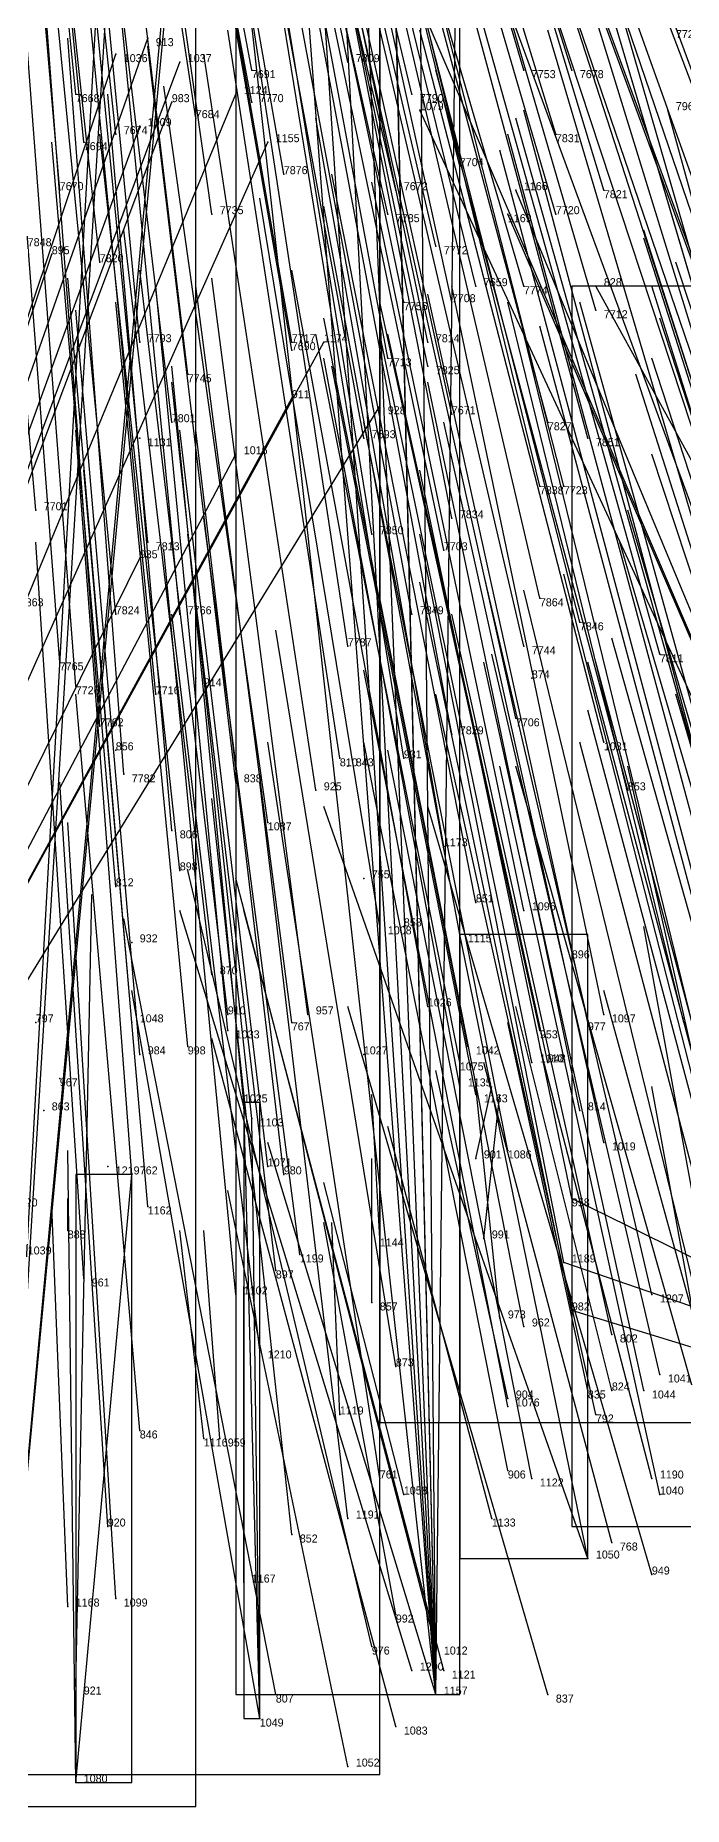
# Model space of a CAD drawing. Extents: x -0.5 to 0.59, y -0.5 to 0.59.
# Drawn here: x 0.021 to 0.102, y -0.5 to -0.2787 of the extents above; entities that cross this region are included whole.
import ezdxf

# ---------------------------------------------------------------- set-up
doc = ezdxf.new("R2010")
doc.units = 0
for name, color, linetype in [('Clients', 3, 'CONTINUOUS'), ('Facilities', 3, 'CONTINUOUS'), ('Facilities_lines', 3, 'CONTINUOUS'), ('Min_max_boxes', 1, 'CONTINUOUS'), ('Normals', 1, 'CONTINUOUS'), ('Source_points', 5, 'CONTINUOUS'), ('Text', 3, 'CONTINUOUS')]:
    doc.layers.add(name, color=color, linetype=linetype)

msp = doc.modelspace()

# ---------------------------------------------------------------- linework, layer by layer
at = {"layer": 'Clients', "color": 5}
for p in [(0.031, -0.281, -1.25), (0.035, -0.279, -1.25), (0.039, -0.282, -1.25), (0.038, -0.287, -1.25), (0.046, -0.286, -1.25), (0.069, -0.288, -1.25), (0.1, -0.288, -1.25), (0.034, -0.29, -1.25), (0.05, -0.292, -1.25), (0.081, -0.298, -1.25), (0.08, -0.301, -1.25), (0.023, -0.306, -1.25), (0.091, -0.31, -1.25), (0.057, -0.317, -1.25), (0.053, -0.324, -1.25), (0.064, -0.325, -1.25), (0.046, -0.331, -1.25), (0.034, -0.344, -1.25), (0.074, -0.391, -0.995), (0.047, -0.412, -1.036), (0.048, -0.414, -1.043), (0.033, -0.421, -1.055), (0.088, -0.424, -1.083), (0.087, -0.432, -1.101), (0.088, -0.438, -1.116)]:
    msp.add_point(p, dxfattribs=at)
at = {"layer": 'Facilities', "color": 3}
for p in [(0.048, -0.283, -0.718), (0.06, -0.282, -0.72), (0.082, -0.283, -0.738), (0.088, -0.283, -0.742), (0.026, -0.286, -0.718), (0.048, -0.287, -0.727), (0.068, -0.286, -0.736), (0.041, -0.289, -0.729), (0.027, -0.292, -0.734), (0.031, -0.291, -0.731), (0.086, -0.291, -0.759), (0.052, -0.296, -0.75), (0.074, -0.295, -0.759), (0.024, -0.298, -0.747), (0.066, -0.298, -0.763), (0.092, -0.298, -0.78), (0.043, -0.301, -0.759), (0.065, -0.301, -0.771), (0.086, -0.301, -0.782), (0.071, -0.305, -0.784), (0.029, -0.307, -0.77), (0.067, -0.312, -0.799), (0.073, -0.312, -0.8), (0.076, -0.31, -0.797), (0.082, -0.31, -0.802), (0.091, -0.313, -0.815), (0.034, -0.317, -0.796), (0.053, -0.317, -0.803), (0.053, -0.318, -0.805), (0.07, -0.317, -0.811), (0.065, -0.319, -0.815), (0.07, -0.32, -0.82), (0.04, -0.321, -0.81), (0.038, -0.327, -0.823), (0.073, -0.326, -0.834), (0.085, -0.327, -0.845), (0.034, -0.329, -1.25), (0.062, -0.329, -0.836), (0.09, -0.329, -0.854), (0.084, -0.335, -0.864), (0.087, -0.335, -0.865), (0.021, -0.338, -0.846), (0.073, -0.339, -0.866), (0.035, -0.342, -0.86), (0.063, -0.341, -0.866), (0.072, -0.343, -0.875), (0.084, -0.349, -0.898), (0.031, -0.351, -0.88), (0.039, -0.351, -0.883), (0.068, -0.351, -0.894), (0.089, -0.352, -0.908), (0.06, -0.355, -0.9), (0.082, -0.355, -0.912), (0.099, -0.356, -0.925), (0.024, -0.357, -0.895), (0.026, -0.36, -0.903), (0.041, -0.359, -1.25), (0.083, -0.359, -1.25), (0.036, -0.361, -0.906), (0.029, -0.365, -0.915), (0.081, -0.364, -0.932), (0.073, -0.366, -0.932), (0.092, -0.367, -0.947), (0.101, -0.366, -1.25), (0.031, -0.368, -1.25), (0.059, -0.369, -0.935), (0.067, -0.369, -0.937), (0.032, -0.371, -0.932), (0.06, -0.37, -1.25), (0.046, -0.372, -0.937), (0.056, -0.373, -0.943), (0.095, -0.373, -0.962), (0.038, -0.378, -0.95), (0.05, -0.377, -0.951), (0.072, -0.38, -0.966), (0.031, -0.385, -0.965), (0.039, -0.383, -0.962), (0.062, -0.384, -1.25), (0.076, -0.387, -0.985), (0.082, -0.388, -0.991), (0.064, -0.39, -0.989), (0.067, -0.39, -1.25), (0.033, -0.392, -1.25), (0.088, -0.393, -1.25), (0.043, -0.396, -0.995), (0.07, -0.4, -1.014), (0.021, -0.402, -1.25), (0.033, -0.402, -1.008), (0.045, -0.401, -1.008), (0.053, -0.402, -1.014), (0.055, -0.401, -1.011), (0.09, -0.402, -1.03), (0.092, -0.401, -1.029), (0.04, -0.405, -1.018), (0.045, -0.403, -1.014), (0.075, -0.405, -1.03), (0.084, -0.403, -1.029), (0.034, -0.406, -1.018), (0.062, -0.406, -1.25), (0.074, -0.407, -1.035), (0.083, -0.407, -1.038), (0.085, -0.407, -1.039), (0.024, -0.409, -1.25), (0.074, -0.41, -1.041), (0.076, -0.411, -1.046), (0.022, -0.413, -1.25), (0.089, -0.413, -1.056), (0.08, -0.418, -1.065), (0.092, -0.417, -1.069), (0.03, -0.42, -1.25), (0.05, -0.42, -1.057), (0.076, -0.419, -1.25), (0.052, -0.421, -1.06), (0.035, -0.425, -1.067), (0.025, -0.428, -1.25), (0.064, -0.429, -1.25), (0.077, -0.429, -1.25), (0.054, -0.431, -1.086), (0.051, -0.433, -1.091), (0.027, -0.434, -1.088), (0.046, -0.436, -1.096), (0.098, -0.436, -1.118), (0.063, -0.437, -1.25), (0.079, -0.439, -1.25), (0.082, -0.44, -1.119), (0.093, -0.441, -1.128), (0.049, -0.443, -1.115), (0.066, -0.445, -1.124), (0.099, -0.446, -1.142), (0.08, -0.449, -1.25), (0.09, -0.448, -1.25), (0.093, -0.448, -1.25), (0.097, -0.448, -1.146), (0.059, -0.451, -1.25), (0.08, -0.45, -1.141), (0.091, -0.451, -1.151), (0.034, -0.453, -1.136), (0.042, -0.454, -1.25), (0.044, -0.454, -1.25), (0.08, -0.458, -1.163), (0.064, -0.459, -1.158), (0.083, -0.459, -1.167), (0.098, -0.459, -1.25), (0.067, -0.461, -1.25), (0.099, -0.461, -1.177), (0.06, -0.464, -1.169), (0.078, -0.464, -1.25), (0.03, -0.465, -1.164), (0.053, -0.466, -1.173), (0.093, -0.467, -1.25), (0.09, -0.469, -1.194), (0.098, -0.471, -1.202), (0.047, -0.472, -1.25), (0.025, -0.475, -1.25), (0.031, -0.474, -1.188), (0.066, -0.476, -1.25), (0.063, -0.48, -1.211), (0.071, -0.48, -1.214), (0.068, -0.483, -1.219), (0.072, -0.483, -1.222), (0.026, -0.485, -1.215), (0.051, -0.486, -1.222), (0.071, -0.486, -1.25), (0.085, -0.486, -1.234), (0.049, -0.489, -1.229), (0.066, -0.49, -1.237), (0.06, -0.495, -1.246), (0.026, -0.497, -1.243)]:
    msp.add_point(p, dxfattribs=at)
at = {"layer": 'Facilities_lines', "color": 3}
for p, q in [((0.071, -0.486, -1.25), (0.068, -0.153, -1.25)), ((0.071, -0.486, -1.25), (0.058, -0.163, -1.25)), ((0.071, -0.486, -1.25), (0.064, -0.189, -1.25)), ((0.071, -0.486, -1.25), (0.05, -0.209, -1.25)), ((0.071, -0.486, -1.25), (0.053, -0.214, -1.25)), ((0.016, -0.5, -1.25), (0.032, -0.215, -1.25)), ((0.016, -0.5, -1.25), (0.033, -0.223, -1.25)), ((0.071, -0.486, -1.25), (0.074, -0.228, -1.25)), ((0.145, -0.452, -1.25), (0.081, -0.23, -1.25)), ((0.016, -0.5, -1.25), (0.041, -0.231, -1.25)), ((0.071, -0.486, -1.25), (0.065, -0.234, -1.25)), ((0.016, -0.5, -1.25), (0.04, -0.246, -1.25)), ((0.145, -0.452, -1.25), (0.086, -0.252, -1.25)), ((0.145, -0.452, -1.25), (0.085, -0.257, -1.25)), ((0.071, -0.486, -1.25), (0.046, -0.259, -1.25)), ((0.071, -0.486, -1.25), (0.059, -0.261, -1.25)), ((0.145, -0.452, -1.25), (0.083, -0.26, -1.25)), ((0.145, -0.452, -1.25), (0.064, -0.263, -1.25)), ((0.145, -0.452, -1.25), (0.091, -0.269, -1.25)), ((0.145, -0.452, -1.25), (0.08, -0.275, -1.25)), ((-0.041, -0.496, -1.25), (0.035, -0.279, -1.25)), ((-0.041, -0.496, -1.25), (0.031, -0.281, -1.25)), ((-0.041, -0.496, -1.25), (0.039, -0.282, -1.25)), ((-0.041, -0.496, -1.25), (0.046, -0.286, -1.25)), ((-0.041, -0.496, -1.25), (0.038, -0.287, -1.25)), ((0.145, -0.452, -1.25), (0.069, -0.288, -1.25)), ((0.145, -0.452, -1.25), (0.1, -0.288, -1.25)), ((-0.041, -0.496, -1.25), (0.034, -0.29, -1.25)), ((-0.041, -0.496, -1.25), (0.05, -0.292, -1.25)), ((0.145, -0.452, -1.25), (0.081, -0.298, -1.25)), ((0.145, -0.452, -1.25), (0.08, -0.301, -1.25)), ((-0.041, -0.496, -1.25), (0.023, -0.306, -1.25)), ((0.176, -0.465, -1.242), (0.091, -0.31, -1.25)), ((-0.041, -0.496, -1.25), (0.057, -0.317, -1.25)), ((-0.041, -0.496, -1.25), (0.053, -0.324, -1.25)), ((-0.041, -0.496, -1.25), (0.064, -0.325, -1.25)), ((-0.041, -0.496, -1.25), (0.046, -0.331, -1.25)), ((-0.041, -0.496, -1.25), (0.034, -0.344, -1.25)), ((0.09, -0.469, -1.194), (0.074, -0.391, -0.995)), ((0.049, -0.489, -1.229), (0.047, -0.412, -1.036)), ((0.049, -0.489, -1.229), (0.048, -0.414, -1.043)), ((0.026, -0.497, -1.243), (0.033, -0.421, -1.055)), ((0.145, -0.452, -1.25), (0.088, -0.424, -1.083)), ((0.145, -0.452, -1.25), (0.087, -0.432, -1.101)), ((0.176, -0.465, -1.242), (0.088, -0.438, -1.116))]:
    msp.add_line(p, q, dxfattribs=at)
at = {"layer": 'Min_max_boxes', "color": 1}
for p, q in [((0.064, -0.496, -1.25), (0.064, -0.124, -1.25)), ((0.064, -0.496, -1.073), (0.064, -0.124, -1.073)), ((0.064, -0.129, -1.25), (0.064, -0.452, -1.25)), ((0.064, -0.129, -1.083), (0.064, -0.452, -1.083)), ((0.046, -0.153, -1.25), (0.046, -0.486, -1.25)), ((0.046, -0.153, -1.25), (0.046, -0.486, -1.25)), ((0.074, -0.486, -1.25), (0.074, -0.153, -1.25)), ((0.074, -0.486, -1.25), (0.074, -0.153, -1.25)), ((0.041, -0.5, -1.25), (0.041, -0.215, -1.25)), ((0.041, -0.5, -1.25), (0.041, -0.215, -1.25)), ((0.176, -0.31, -1.25), (0.088, -0.31, -1.25)), ((0.088, -0.31, -1.25), (0.088, -0.465, -1.25)), ((0.176, -0.31, -1.095), (0.088, -0.31, -1.095)), ((0.088, -0.31, -1.095), (0.088, -0.465, -1.095)), ((0.088, -0.31, -1.25), (0.088, -0.31, -1.095)), ((0.09, -0.391, -1.194), (0.074, -0.391, -1.194)), ((0.074, -0.391, -1.194), (0.074, -0.469, -1.194)), ((0.09, -0.391, -0.995), (0.074, -0.391, -0.995)), ((0.074, -0.391, -0.995), (0.074, -0.469, -0.995)), ((0.074, -0.391, -1.194), (0.074, -0.391, -0.995)), ((0.09, -0.469, -1.194), (0.09, -0.391, -1.194)), ((0.09, -0.469, -0.995), (0.09, -0.391, -0.995)), ((0.09, -0.391, -1.194), (0.09, -0.391, -0.995)), ((0.049, -0.412, -1.229), (0.047, -0.412, -1.229)), ((0.047, -0.412, -1.229), (0.047, -0.489, -1.229)), ((0.049, -0.412, -1.036), (0.047, -0.412, -1.036)), ((0.047, -0.412, -1.036), (0.047, -0.489, -1.036)), ((0.047, -0.412, -1.229), (0.047, -0.412, -1.036)), ((0.049, -0.489, -1.229), (0.049, -0.412, -1.229)), ((0.049, -0.489, -1.036), (0.049, -0.412, -1.036)), ((0.049, -0.412, -1.229), (0.049, -0.412, -1.036)), ((0.033, -0.421, -1.243), (0.026, -0.421, -1.243)), ((0.026, -0.421, -1.243), (0.026, -0.497, -1.243)), ((0.033, -0.421, -1.055), (0.026, -0.421, -1.055)), ((0.026, -0.421, -1.055), (0.026, -0.497, -1.055)), ((0.026, -0.421, -1.243), (0.026, -0.421, -1.055)), ((0.033, -0.497, -1.243), (0.033, -0.421, -1.243)), ((0.033, -0.497, -1.055), (0.033, -0.421, -1.055)), ((0.033, -0.421, -1.243), (0.033, -0.421, -1.055)), ((0.064, -0.452, -1.25), (0.145, -0.452, -1.25)), ((0.064, -0.452, -1.083), (0.145, -0.452, -1.083)), ((0.064, -0.452, -1.25), (0.064, -0.452, -1.083)), ((0.088, -0.465, -1.25), (0.176, -0.465, -1.25)), ((0.088, -0.465, -1.095), (0.176, -0.465, -1.095)), ((0.088, -0.465, -1.25), (0.088, -0.465, -1.095)), ((0.074, -0.469, -1.194), (0.09, -0.469, -1.194)), ((0.074, -0.469, -0.995), (0.09, -0.469, -0.995)), ((0.074, -0.469, -1.194), (0.074, -0.469, -0.995)), ((0.09, -0.469, -1.194), (0.09, -0.469, -0.995)), ((0.046, -0.486, -1.25), (0.074, -0.486, -1.25)), ((0.046, -0.486, -1.25), (0.074, -0.486, -1.25)), ((0.046, -0.486, -1.25), (0.046, -0.486, -1.25)), ((0.074, -0.486, -1.25), (0.074, -0.486, -1.25)), ((0.047, -0.489, -1.229), (0.049, -0.489, -1.229)), ((0.047, -0.489, -1.036), (0.049, -0.489, -1.036)), ((0.047, -0.489, -1.229), (0.047, -0.489, -1.036)), ((0.049, -0.489, -1.229), (0.049, -0.489, -1.036)), ((-0.145, -0.496, -1.25), (0.064, -0.496, -1.25)), ((-0.145, -0.496, -1.073), (0.064, -0.496, -1.073)), ((0.026, -0.497, -1.243), (0.033, -0.497, -1.243)), ((0.026, -0.497, -1.055), (0.033, -0.497, -1.055)), ((0.026, -0.497, -1.243), (0.026, -0.497, -1.055)), ((0.033, -0.497, -1.243), (0.033, -0.497, -1.055)), ((0.064, -0.496, -1.25), (0.064, -0.496, -1.073)), ((0.016, -0.5, -1.25), (0.041, -0.5, -1.25)), ((0.016, -0.5, -1.25), (0.041, -0.5, -1.25)), ((0.041, -0.5, -1.25), (0.041, -0.5, -1.25))]:
    msp.add_line(p, q, dxfattribs=at)
at = {"layer": 'Normals', "color": 1}
for p, q in [((0.048, -0.283, -0.718), (0.031, -0.192, -0.755)), ((0.06, -0.282, -0.72), (0.041, -0.191, -0.757)), ((0.026, -0.286, -0.718), (0.017, -0.194, -0.755)), ((0.048, -0.287, -0.727), (0.031, -0.196, -0.765)), ((0.082, -0.283, -0.738), (0.056, -0.195, -0.776)), ((0.088, -0.283, -0.742), (0.06, -0.195, -0.78)), ((0.031, -0.291, -0.731), (0.021, -0.198, -0.768)), ((0.041, -0.289, -0.729), (0.027, -0.197, -0.766)), ((0.068, -0.286, -0.736), (0.047, -0.197, -0.774)), ((0.027, -0.292, -0.734), (0.018, -0.2, -0.771)), ((0.086, -0.291, -0.759), (0.059, -0.203, -0.797)), ((0.024, -0.298, -0.747), (0.016, -0.205, -0.784)), ((0.052, -0.296, -0.75), (0.036, -0.205, -0.788)), ((0.074, -0.295, -0.759), (0.052, -0.205, -0.798)), ((0.066, -0.298, -0.763), (0.045, -0.208, -0.801)), ((0.043, -0.301, -0.759), (0.03, -0.209, -0.797)), ((0.092, -0.298, -0.78), (0.065, -0.209, -0.817)), ((0.065, -0.301, -0.771), (0.045, -0.211, -0.809)), ((0.086, -0.301, -0.782), (0.06, -0.212, -0.819)), ((0.029, -0.307, -0.77), (0.019, -0.214, -0.807)), ((0.103, -0.301, -0.796), (0.073, -0.213, -0.832)), ((0.071, -0.305, -0.784), (0.05, -0.215, -0.822)), ((0.073, -0.312, -0.8), (0.053, -0.221, -0.838)), ((0.076, -0.31, -0.797), (0.054, -0.22, -0.835)), ((0.082, -0.31, -0.802), (0.056, -0.221, -0.839)), ((0.067, -0.312, -0.799), (0.048, -0.222, -0.836)), ((0.034, -0.317, -0.796), (0.025, -0.224, -0.834)), ((0.053, -0.317, -0.803), (0.037, -0.225, -0.84)), ((0.091, -0.313, -0.815), (0.065, -0.224, -0.853)), ((0.053, -0.318, -0.805), (0.037, -0.226, -0.842)), ((0.07, -0.317, -0.811), (0.051, -0.226, -0.848)), ((0.114, -0.313, -0.833), (0.082, -0.226, -0.871)), ((0.04, -0.321, -0.81), (0.029, -0.229, -0.847)), ((0.065, -0.319, -0.815), (0.048, -0.228, -0.852)), ((0.07, -0.32, -0.82), (0.051, -0.229, -0.856)), ((0.11, -0.316, -0.837), (0.079, -0.229, -0.874)), ((0.038, -0.327, -0.823), (0.027, -0.235, -0.86)), ((0.073, -0.326, -0.834), (0.053, -0.235, -0.871)), ((0.062, -0.329, -0.836), (0.045, -0.237, -0.873)), ((0.085, -0.327, -0.845), (0.061, -0.237, -0.881)), ((0.09, -0.329, -0.854), (0.066, -0.24, -0.891)), ((0.119, -0.327, -0.87), (0.086, -0.24, -0.907)), ((0.021, -0.338, -0.846), (0.013, -0.245, -0.883)), ((0.084, -0.335, -0.864), (0.062, -0.245, -0.9)), ((0.087, -0.335, -0.865), (0.064, -0.245, -0.902)), ((0.073, -0.339, -0.866), (0.055, -0.247, -0.903)), ((0.113, -0.334, -0.881), (0.081, -0.247, -0.918)), ((0.035, -0.342, -0.86), (0.026, -0.25, -0.896)), ((0.063, -0.341, -0.866), (0.048, -0.249, -0.903)), ((0.114, -0.336, -0.886), (0.082, -0.249, -0.924)), ((0.072, -0.343, -0.875), (0.053, -0.252, -0.913)), ((0.031, -0.351, -0.88), (0.022, -0.259, -0.918)), ((0.039, -0.351, -0.883), (0.03, -0.259, -0.921)), ((0.068, -0.351, -0.894), (0.051, -0.26, -0.931)), ((0.084, -0.349, -0.898), (0.063, -0.259, -0.935)), ((0.06, -0.355, -0.9), (0.046, -0.263, -0.938)), ((0.089, -0.352, -0.908), (0.066, -0.262, -0.945)), ((0.114, -0.351, -0.922), (0.084, -0.263, -0.958)), ((0.024, -0.357, -0.895), (0.017, -0.265, -0.932)), ((0.082, -0.355, -0.912), (0.061, -0.265, -0.949)), ((0.099, -0.356, -0.925), (0.074, -0.267, -0.962)), ((0.112, -0.355, -0.931), (0.083, -0.267, -0.968)), ((0.026, -0.36, -0.903), (0.019, -0.268, -0.941)), ((0.036, -0.361, -0.906), (0.027, -0.268, -0.944)), ((0.029, -0.365, -0.915), (0.022, -0.272, -0.952)), ((0.081, -0.364, -0.932), (0.061, -0.274, -0.97)), ((0.073, -0.366, -0.932), (0.056, -0.275, -0.97)), ((0.059, -0.369, -0.935), (0.045, -0.278, -0.972)), ((0.067, -0.369, -0.937), (0.052, -0.277, -0.974)), ((0.092, -0.367, -0.947), (0.069, -0.278, -0.984)), ((0.111, -0.366, -0.958), (0.085, -0.278, -0.995)), ((0.032, -0.371, -0.932), (0.025, -0.279, -0.969)), ((0.031, -0.281, -1.25), (0.031, -0.281, -1.15)), ((0.035, -0.279, -1.25), (0.035, -0.279, -1.15)), ((0.046, -0.372, -0.937), (0.035, -0.28, -0.975)), ((0.056, -0.373, -0.943), (0.042, -0.281, -0.981)), ((0.039, -0.282, -1.25), (0.039, -0.282, -1.15)), ((0.095, -0.373, -0.962), (0.071, -0.283, -0.999)), ((0.05, -0.377, -0.951), (0.037, -0.285, -0.989)), ((0.038, -0.378, -0.95), (0.03, -0.286, -0.987)), ((0.038, -0.287, -1.25), (0.038, -0.287, -1.15)), ((0.046, -0.286, -1.25), (0.046, -0.286, -1.15)), ((0.072, -0.38, -0.966), (0.056, -0.289, -1.004)), ((0.069, -0.288, -1.25), (0.069, -0.288, -1.15)), ((0.106, -0.378, -0.981), (0.081, -0.289, -1.019)), ((0.106, -0.378, -0.981), (0.082, -0.288, -1.018)), ((0.1, -0.288, -1.25), (0.1, -0.288, -1.15)), ((0.031, -0.385, -0.965), (0.023, -0.292, -1.003)), ((0.039, -0.383, -0.962), (0.029, -0.291, -1)), ((0.034, -0.29, -1.25), (0.034, -0.29, -1.15)), ((0.05, -0.292, -1.25), (0.05, -0.292, -1.15)), ((0.104, -0.38, -0.986), (0.08, -0.291, -1.023)), ((0.103, -0.383, -0.991), (0.079, -0.293, -1.028)), ((0.076, -0.387, -0.985), (0.058, -0.296, -1.022)), ((0.082, -0.388, -0.991), (0.063, -0.297, -1.029)), ((0.081, -0.298, -1.25), (0.081, -0.298, -1.15)), ((0.064, -0.39, -0.989), (0.049, -0.299, -1.026)), ((0.074, -0.391, -0.995), (0.057, -0.3, -1.033)), ((0.08, -0.301, -1.25), (0.08, -0.301, -1.15)), ((0.043, -0.396, -0.995), (0.032, -0.303, -1.032)), ((0.125, -0.391, -1.027), (0.097, -0.303, -1.065)), ((0.125, -0.392, -1.028), (0.097, -0.304, -1.066)), ((0.023, -0.306, -1.25), (0.023, -0.306, -1.15)), ((0.13, -0.395, -1.04), (0.101, -0.307, -1.077)), ((0.033, -0.402, -1.008), (0.025, -0.309, -1.045)), ((0.045, -0.401, -1.008), (0.034, -0.308, -1.045)), ((0.055, -0.401, -1.011), (0.043, -0.309, -1.048)), ((0.07, -0.4, -1.014), (0.053, -0.308, -1.051)), ((0.04, -0.405, -1.018), (0.031, -0.312, -1.054)), ((0.045, -0.403, -1.014), (0.036, -0.31, -1.051)), ((0.053, -0.402, -1.014), (0.041, -0.31, -1.052)), ((0.084, -0.403, -1.029), (0.064, -0.312, -1.066)), ((0.09, -0.402, -1.03), (0.07, -0.311, -1.067)), ((0.092, -0.401, -1.029), (0.073, -0.31, -1.066)), ((0.102, -0.402, -1.037), (0.08, -0.312, -1.075)), ((0.114, -0.402, -1.044), (0.089, -0.312, -1.081)), ((0.091, -0.31, -1.25), (0.091, -0.31, -1.15)), ((0.126, -0.399, -1.046), (0.098, -0.31, -1.083)), ((0.034, -0.406, -1.018), (0.026, -0.313, -1.054)), ((0.075, -0.405, -1.03), (0.057, -0.314, -1.067)), ((0.128, -0.403, -1.056), (0.099, -0.314, -1.094)), ((0.074, -0.407, -1.035), (0.056, -0.316, -1.072)), ((0.083, -0.407, -1.038), (0.064, -0.316, -1.074)), ((0.085, -0.407, -1.039), (0.065, -0.316, -1.076)), ((0.104, -0.406, -1.048), (0.082, -0.316, -1.085)), ((0.108, -0.405, -1.047), (0.084, -0.315, -1.085)), ((0.057, -0.317, -1.25), (0.057, -0.317, -1.15)), ((0.047, -0.412, -1.036), (0.038, -0.32, -1.074)), ((0.074, -0.41, -1.041), (0.057, -0.319, -1.078)), ((0.076, -0.411, -1.046), (0.058, -0.32, -1.082)), ((0.127, -0.408, -1.067), (0.098, -0.319, -1.105)), ((0.048, -0.414, -1.043), (0.038, -0.322, -1.08)), ((0.089, -0.413, -1.056), (0.07, -0.322, -1.094)), ((0.124, -0.409, -1.068), (0.096, -0.321, -1.106)), ((0.053, -0.324, -1.25), (0.053, -0.324, -1.15)), ((0.064, -0.325, -1.25), (0.064, -0.325, -1.15)), ((0.08, -0.418, -1.065), (0.062, -0.327, -1.102)), ((0.092, -0.417, -1.069), (0.072, -0.327, -1.106)), ((0.033, -0.421, -1.055), (0.026, -0.328, -1.092)), ((0.034, -0.329, -1.25), (0.034, -0.329, -1.15)), ((0.05, -0.42, -1.057), (0.039, -0.328, -1.094)), ((0.052, -0.421, -1.06), (0.041, -0.328, -1.097)), ((0.046, -0.331, -1.25), (0.046, -0.331, -1.15)), ((0.127, -0.419, -1.095), (0.098, -0.331, -1.133)), ((0.035, -0.425, -1.067), (0.027, -0.333, -1.104)), ((0.088, -0.424, -1.083), (0.069, -0.333, -1.12)), ((0.121, -0.427, -1.11), (0.095, -0.338, -1.147)), ((0.054, -0.431, -1.086), (0.042, -0.339, -1.123)), ((0.027, -0.434, -1.088), (0.021, -0.342, -1.125)), ((0.046, -0.436, -1.096), (0.037, -0.343, -1.132)), ((0.051, -0.433, -1.091), (0.04, -0.341, -1.127)), ((0.087, -0.432, -1.101), (0.069, -0.341, -1.139)), ((0.12, -0.431, -1.119), (0.094, -0.342, -1.157)), ((0.034, -0.344, -1.25), (0.034, -0.344, -1.15)), ((0.088, -0.438, -1.116), (0.069, -0.347, -1.154)), ((0.098, -0.436, -1.118), (0.077, -0.346, -1.155)), ((0.11, -0.436, -1.125), (0.087, -0.346, -1.162)), ((0.082, -0.44, -1.119), (0.064, -0.349, -1.156)), ((0.104, -0.438, -1.125), (0.082, -0.348, -1.162)), ((0.049, -0.443, -1.115), (0.038, -0.351, -1.151)), ((0.093, -0.441, -1.128), (0.073, -0.351, -1.165)), ((0.066, -0.445, -1.124), (0.051, -0.353, -1.161)), ((0.118, -0.443, -1.147), (0.093, -0.354, -1.184)), ((0.099, -0.446, -1.142), (0.078, -0.356, -1.18)), ((0.08, -0.45, -1.141), (0.062, -0.358, -1.179)), ((0.097, -0.448, -1.146), (0.077, -0.357, -1.183)), ((0.114, -0.447, -1.153), (0.09, -0.357, -1.19)), ((0.115, -0.447, -1.153), (0.091, -0.357, -1.189)), ((0.041, -0.359, -1.25), (0.041, -0.359, -1.15)), ((0.083, -0.359, -1.25), (0.083, -0.359, -1.15)), ((0.034, -0.453, -1.136), (0.026, -0.361, -1.173)), ((0.091, -0.451, -1.151), (0.071, -0.361, -1.188)), ((0.127, -0.45, -1.169), (0.101, -0.361, -1.206)), ((0.114, -0.453, -1.169), (0.09, -0.363, -1.205)), ((0.064, -0.459, -1.158), (0.05, -0.367, -1.195)), ((0.08, -0.458, -1.163), (0.062, -0.367, -1.2)), ((0.114, -0.462, -1.188), (0.089, -0.367, -1.211)), ((0.101, -0.366, -1.25), (0.101, -0.366, -1.15)), ((0.031, -0.368, -1.25), (0.031, -0.368, -1.15)), ((0.083, -0.459, -1.167), (0.065, -0.368, -1.204)), ((0.06, -0.37, -1.25), (0.06, -0.37, -1.15)), ((0.099, -0.461, -1.177), (0.079, -0.37, -1.214)), ((0.108, -0.465, -1.193), (0.081, -0.37, -1.207)), ((0.117, -0.468, -1.205), (0.095, -0.37, -1.213)), ((0.03, -0.465, -1.164), (0.024, -0.372, -1.202)), ((0.053, -0.466, -1.173), (0.043, -0.374, -1.211)), ((0.06, -0.464, -1.169), (0.049, -0.372, -1.206)), ((0.09, -0.469, -1.194), (0.057, -0.375, -1.202)), ((0.098, -0.471, -1.202), (0.07, -0.375, -1.21)), ((0.031, -0.474, -1.188), (0.025, -0.377, -1.21)), ((0.063, -0.48, -1.211), (0.04, -0.383, -1.212)), ((0.071, -0.48, -1.214), (0.046, -0.384, -1.201)), ((0.062, -0.384, -1.25), (0.062, -0.384, -1.15)), ((0.026, -0.485, -1.215), (0.028, -0.386, -1.206)), ((0.051, -0.486, -1.222), (0.032, -0.389, -1.206)), ((0.068, -0.483, -1.219), (0.039, -0.388, -1.204)), ((0.072, -0.483, -1.222), (0.047, -0.388, -1.203)), ((0.067, -0.39, -1.25), (0.067, -0.39, -1.15)), ((0.107, -0.445, -1.25), (0.097, -0.39, -1.167)), ((0.033, -0.392, -1.25), (0.033, -0.392, -1.15)), ((0.088, -0.393, -1.25), (0.088, -0.393, -1.15)), ((0.049, -0.489, -1.229), (0.033, -0.398, -1.191)), ((0.103, -0.438, -1.25), (0.092, -0.398, -1.159)), ((0.085, -0.486, -1.234), (0.06, -0.4, -1.191)), ((0.093, -0.448, -1.25), (0.081, -0.4, -1.163)), ((0.021, -0.402, -1.25), (0.021, -0.402, -1.15)), ((0.09, -0.448, -1.25), (0.08, -0.402, -1.162)), ((0.066, -0.49, -1.237), (0.043, -0.404, -1.192)), ((0.098, -0.459, -1.25), (0.084, -0.405, -1.167)), ((0.062, -0.406, -1.25), (0.062, -0.406, -1.15)), ((0.093, -0.467, -1.25), (0.077, -0.407, -1.172)), ((0.024, -0.409, -1.25), (0.024, -0.409, -1.15)), ((0.08, -0.449, -1.25), (0.071, -0.408, -1.159)), ((0.064, -0.429, -1.25), (0.063, -0.411, -1.152)), ((0.076, -0.419, -1.25), (0.078, -0.41, -1.15)), ((0.079, -0.439, -1.25), (0.076, -0.41, -1.154)), ((0.077, -0.429, -1.25), (0.079, -0.411, -1.152)), ((0.11, -0.476, -1.25), (0.098, -0.41, -1.175)), ((0.022, -0.413, -1.25), (0.022, -0.413, -1.15)), ((0.078, -0.464, -1.25), (0.065, -0.415, -1.164)), ((0.026, -0.497, -1.243), (0.025, -0.418, -1.181)), ((0.071, -0.486, -1.25), (0.05, -0.417, -1.181)), ((0.03, -0.42, -1.25), (0.03, -0.42, -1.15)), ((0.063, -0.437, -1.25), (0.063, -0.419, -1.152)), ((0.067, -0.461, -1.25), (0.057, -0.422, -1.158)), ((0.025, -0.428, -1.25), (0.025, -0.424, -1.15)), ((0.06, -0.495, -1.246), (0.045, -0.423, -1.178)), ((0.025, -0.475, -1.25), (0.023, -0.425, -1.163)), ((0.066, -0.476, -1.25), (0.057, -0.427, -1.163)), ((0.059, -0.451, -1.25), (0.058, -0.427, -1.153)), ((0.042, -0.454, -1.25), (0.039, -0.428, -1.153)), ((0.044, -0.454, -1.25), (0.042, -0.428, -1.153)), ((0.047, -0.472, -1.25), (0.047, -0.435, -1.157))]:
    msp.add_line(p, q, dxfattribs=at)
at = {"layer": 'Source_points', "color": 5}
for p in [(0.031, -0.281, -1.25), (0.035, -0.279, -1.25), (0.039, -0.282, -1.25), (0.048, -0.283, -0.718), (0.06, -0.282, -0.72), (0.082, -0.283, -0.738), (0.088, -0.283, -0.742), (0.026, -0.286, -0.718), (0.038, -0.287, -1.25), (0.046, -0.286, -1.25), (0.048, -0.287, -0.727), (0.068, -0.286, -0.736), (0.041, -0.289, -0.729), (0.069, -0.288, -1.25), (0.1, -0.288, -1.25), (0.027, -0.292, -0.734), (0.031, -0.291, -0.731), (0.034, -0.29, -1.25), (0.05, -0.292, -1.25), (0.086, -0.291, -0.759), (0.052, -0.296, -0.75), (0.074, -0.295, -0.759), (0.024, -0.298, -0.747), (0.066, -0.298, -0.763), (0.081, -0.298, -1.25), (0.092, -0.298, -0.78), (0.043, -0.301, -0.759), (0.065, -0.301, -0.771), (0.08, -0.301, -1.25), (0.086, -0.301, -0.782), (0.071, -0.305, -0.784), (0.023, -0.306, -1.25), (0.029, -0.307, -0.77), (0.067, -0.312, -0.799), (0.073, -0.312, -0.8), (0.076, -0.31, -0.797), (0.082, -0.31, -0.802), (0.091, -0.31, -1.25), (0.091, -0.313, -0.815), (0.034, -0.317, -0.796), (0.053, -0.317, -0.803), (0.053, -0.318, -0.805), (0.057, -0.317, -1.25), (0.07, -0.317, -0.811), (0.065, -0.319, -0.815), (0.07, -0.32, -0.82), (0.04, -0.321, -0.81), (0.053, -0.324, -1.25), (0.064, -0.325, -1.25), (0.038, -0.327, -0.823), (0.073, -0.326, -0.834), (0.085, -0.327, -0.845), (0.034, -0.329, -1.25), (0.062, -0.329, -0.836), (0.09, -0.329, -0.854), (0.046, -0.331, -1.25), (0.084, -0.335, -0.864), (0.087, -0.335, -0.865), (0.021, -0.338, -0.846), (0.073, -0.339, -0.866), (0.035, -0.342, -0.86), (0.063, -0.341, -0.866), (0.072, -0.343, -0.875), (0.034, -0.344, -1.25), (0.084, -0.349, -0.898), (0.031, -0.351, -0.88), (0.039, -0.351, -0.883), (0.068, -0.351, -0.894), (0.089, -0.352, -0.908), (0.06, -0.355, -0.9), (0.082, -0.355, -0.912), (0.099, -0.356, -0.925), (0.024, -0.357, -0.895), (0.026, -0.36, -0.903), (0.041, -0.359, -1.25), (0.083, -0.359, -1.25), (0.036, -0.361, -0.906), (0.029, -0.365, -0.915), (0.081, -0.364, -0.932), (0.073, -0.366, -0.932), (0.092, -0.367, -0.947), (0.101, -0.366, -1.25), (0.031, -0.368, -1.25), (0.059, -0.369, -0.935), (0.067, -0.369, -0.937), (0.032, -0.371, -0.932), (0.06, -0.37, -1.25), (0.046, -0.372, -0.937), (0.056, -0.373, -0.943), (0.095, -0.373, -0.962), (0.038, -0.378, -0.95), (0.05, -0.377, -0.951), (0.072, -0.38, -0.966), (0.031, -0.385, -0.965), (0.039, -0.383, -0.962), (0.062, -0.384, -1.25), (0.076, -0.387, -0.985), (0.082, -0.388, -0.991), (0.064, -0.39, -0.989), (0.067, -0.39, -1.25), (0.074, -0.391, -0.995), (0.033, -0.392, -1.25), (0.088, -0.393, -1.25), (0.043, -0.396, -0.995), (0.07, -0.4, -1.014), (0.021, -0.402, -1.25), (0.033, -0.402, -1.008), (0.045, -0.401, -1.008), (0.053, -0.402, -1.014), (0.055, -0.401, -1.011), (0.09, -0.402, -1.03), (0.092, -0.401, -1.029), (0.04, -0.405, -1.018), (0.045, -0.403, -1.014), (0.075, -0.405, -1.03), (0.084, -0.403, -1.029), (0.034, -0.406, -1.018), (0.062, -0.406, -1.25), (0.074, -0.407, -1.035), (0.083, -0.407, -1.038), (0.085, -0.407, -1.039), (0.024, -0.409, -1.25), (0.074, -0.41, -1.041), (0.076, -0.411, -1.046), (0.022, -0.413, -1.25), (0.047, -0.412, -1.036), (0.089, -0.413, -1.056), (0.048, -0.414, -1.043), (0.08, -0.418, -1.065), (0.092, -0.417, -1.069), (0.03, -0.42, -1.25), (0.05, -0.42, -1.057), (0.076, -0.419, -1.25), (0.033, -0.421, -1.055), (0.052, -0.421, -1.06), (0.088, -0.424, -1.083), (0.035, -0.425, -1.067), (0.025, -0.428, -1.25), (0.064, -0.429, -1.25), (0.077, -0.429, -1.25), (0.054, -0.431, -1.086), (0.051, -0.433, -1.091), (0.087, -0.432, -1.101), (0.027, -0.434, -1.088), (0.046, -0.436, -1.096), (0.098, -0.436, -1.118), (0.063, -0.437, -1.25), (0.088, -0.438, -1.116), (0.079, -0.439, -1.25), (0.082, -0.44, -1.119), (0.093, -0.441, -1.128), (0.049, -0.443, -1.115), (0.066, -0.445, -1.124), (0.099, -0.446, -1.142), (0.08, -0.449, -1.25), (0.09, -0.448, -1.25), (0.093, -0.448, -1.25), (0.097, -0.448, -1.146), (0.059, -0.451, -1.25), (0.08, -0.45, -1.141), (0.091, -0.451, -1.151), (0.034, -0.453, -1.136), (0.042, -0.454, -1.25), (0.044, -0.454, -1.25), (0.08, -0.458, -1.163), (0.064, -0.459, -1.158), (0.083, -0.459, -1.167), (0.098, -0.459, -1.25), (0.067, -0.461, -1.25), (0.099, -0.461, -1.177), (0.06, -0.464, -1.169), (0.078, -0.464, -1.25), (0.03, -0.465, -1.164), (0.053, -0.466, -1.173), (0.093, -0.467, -1.25), (0.09, -0.469, -1.194), (0.098, -0.471, -1.202), (0.047, -0.472, -1.25), (0.025, -0.475, -1.25), (0.031, -0.474, -1.188), (0.066, -0.476, -1.25), (0.063, -0.48, -1.211), (0.071, -0.48, -1.214), (0.068, -0.483, -1.219), (0.072, -0.483, -1.222), (0.026, -0.485, -1.215), (0.051, -0.486, -1.222), (0.071, -0.486, -1.25), (0.085, -0.486, -1.234), (0.049, -0.489, -1.229), (0.066, -0.49, -1.237), (0.06, -0.495, -1.246), (0.026, -0.497, -1.243)]:
    msp.add_point(p, dxfattribs=at)

# ---------------------------------------------------------------- texts
at = {"layer": 'Text', "color": 3}
for s, p in [('7721', (0.101, -0.279, -0.74)), ('1036', (0.032, -0.282, -1.25)), ('913', (0.036, -0.28, -1.25)), ('1037', (0.04, -0.282, -1.25)), ('7809', (0.061, -0.282, -0.72)), ('7691', (0.048, -0.284, -0.718)), ('7753', (0.083, -0.284, -0.738)), ('7678', (0.089, -0.284, -0.742)), ('1124', (0.047, -0.286, -1.25)), ('7668', (0.026, -0.287, -0.718)), ('983', (0.038, -0.287, -1.25)), ('7770', (0.049, -0.287, -0.727)), ('7790', (0.069, -0.287, -0.736)), ('1079', (0.069, -0.288, -1.25)), ('796', (0.101, -0.288, -1.25)), ('1009', (0.035, -0.29, -1.25)), ('7684', (0.041, -0.289, -0.729)), ('7694', (0.027, -0.293, -0.734)), ('7674', (0.032, -0.291, -0.731)), ('1155', (0.051, -0.292, -1.25)), ('7831', (0.086, -0.292, -0.759)), ('7704', (0.074, -0.295, -0.759)), ('7876', (0.052, -0.296, -0.75)), ('7670', (0.024, -0.298, -0.747)), ('7672', (0.067, -0.298, -0.763)), ('1166', (0.082, -0.298, -1.25)), ('7821', (0.092, -0.299, -0.78)), ('7735', (0.044, -0.301, -0.759)), ('7785', (0.066, -0.302, -0.771)), ('1169', (0.08, -0.302, -1.25)), ('7720', (0.086, -0.301, -0.782)), ('7848', (0.02, -0.305, -0.763)), ('895', (0.023, -0.306, -1.25)), ('7772', (0.072, -0.306, -0.784)), ('7820', (0.029, -0.307, -0.77)), ('7659', (0.077, -0.31, -0.797)), ('828', (0.092, -0.31, -1.25)), ('7756', (0.067, -0.313, -0.799)), ('7708', (0.073, -0.312, -0.8)), ('7774', (0.082, -0.311, -0.802)), ('7712', (0.092, -0.314, -0.815)), ('7793', (0.035, -0.317, -0.796)), ('7717', (0.053, -0.317, -0.803)), ('1174', (0.057, -0.317, -1.25)), ('7814', (0.071, -0.317, -0.811)), ('7690', (0.053, -0.318, -0.805)), ('7713', (0.065, -0.32, -0.815)), ('7825', (0.071, -0.321, -0.82)), ('7745', (0.04, -0.322, -0.81)), ('911', (0.053, -0.324, -1.25)), ('928', (0.065, -0.326, -1.25)), ('7671', (0.073, -0.326, -0.834)), ('7801', (0.038, -0.327, -0.823)), ('7827', (0.085, -0.328, -0.845)), ('1131', (0.035, -0.33, -1.25)), ('7693', (0.063, -0.329, -0.836)), ('7851', (0.091, -0.33, -0.854)), ('1016', (0.047, -0.331, -1.25)), ('7838', (0.084, -0.336, -0.864)), ('7723', (0.087, -0.336, -0.865)), ('7701', (0.022, -0.338, -0.846)), ('7834', (0.074, -0.339, -0.866)), ('7850', (0.064, -0.341, -0.866)), ('935', (0.034, -0.344, -1.25)), ('7813', (0.036, -0.343, -0.86)), ('7703', (0.072, -0.343, -0.875)), ('7863', (0.019, -0.35, -0.876)), ('7864', (0.084, -0.35, -0.898)), ('7824', (0.031, -0.351, -0.88)), ('7766', (0.04, -0.351, -0.883)), ('7849', (0.069, -0.351, -0.894)), ('7787', (0.06, -0.355, -0.9)), ('7846', (0.089, -0.353, -0.908)), ('7744', (0.083, -0.356, -0.912)), ('7811', (0.099, -0.357, -0.925)), ('7765', (0.024, -0.358, -0.895)), ('874', (0.083, -0.359, -1.25)), ('7726', (0.026, -0.361, -0.903)), ('7716', (0.036, -0.361, -0.906)), ('914', (0.042, -0.36, -1.25)), ('7762', (0.029, -0.365, -0.915)), ('7829', (0.074, -0.366, -0.932)), ('7706', (0.081, -0.365, -0.932)), ('856', (0.031, -0.368, -1.25)), ('1031', (0.092, -0.368, -0.947)), ('810', (0.059, -0.37, -0.935)), ('843', (0.061, -0.37, -1.25)), ('931', (0.067, -0.369, -0.937)), ('7782', (0.033, -0.372, -0.932)), ('838', (0.047, -0.372, -0.937)), ('925', (0.057, -0.373, -0.943)), ('853', (0.095, -0.373, -0.962)), ('806', (0.039, -0.379, -0.95)), ('1087', (0.05, -0.378, -0.951)), ('1173', (0.072, -0.38, -0.966)), ('898', (0.039, -0.383, -0.962)), ('812', (0.031, -0.385, -0.965)), ('755', (0.063, -0.384, -1.25)), ('851', (0.076, -0.387, -0.985)), ('1096', (0.083, -0.388, -0.991)), ('858', (0.067, -0.39, -1.25)), ('932', (0.034, -0.392, -1.25)), ('1008', (0.065, -0.391, -0.989)), ('1115', (0.075, -0.392, -0.995)), ('896', (0.088, -0.394, -1.25)), ('870', (0.044, -0.396, -0.995)), ('910', (0.045, -0.401, -1.008)), ('957', (0.056, -0.401, -1.011)), ('1026', (0.07, -0.4, -1.014)), ('797', (0.021, -0.402, -1.25)), ('1048', (0.034, -0.402, -1.008)), ('767', (0.053, -0.403, -1.014)), ('977', (0.09, -0.403, -1.03)), ('1097', (0.093, -0.402, -1.029)), ('984', (0.035, -0.406, -1.018)), ('998', (0.04, -0.406, -1.018)), ('1033', (0.046, -0.404, -1.014)), ('1027', (0.062, -0.406, -1.25)), ('1042', (0.076, -0.406, -1.03)), ('953', (0.084, -0.404, -1.029)), ('1075', (0.074, -0.408, -1.035)), ('1110', (0.084, -0.407, -1.038)), ('948', (0.085, -0.407, -1.039)), ('967', (0.024, -0.41, -1.25)), ('1135', (0.075, -0.41, -1.041)), ('1025', (0.047, -0.412, -1.036)), ('1163', (0.077, -0.412, -1.046)), ('863', (0.023, -0.413, -1.25)), ('814', (0.09, -0.413, -1.056)), ('1103', (0.049, -0.415, -1.043)), ('901', (0.077, -0.419, -1.25)), ('1086', (0.08, -0.419, -1.065)), ('1019', (0.093, -0.418, -1.069)), ('1219', (0.031, -0.421, -1.25)), ('762', (0.034, -0.421, -1.055)), ('1071', (0.05, -0.42, -1.057)), ('980', (0.052, -0.421, -1.06)), ('820', (0.019, -0.425, -1.061)), ('958', (0.088, -0.425, -1.083)), ('1162', (0.035, -0.426, -1.067)), ('888', (0.025, -0.429, -1.25)), ('1144', (0.064, -0.43, -1.25)), ('991', (0.078, -0.429, -1.25)), ('1039', (0.02, -0.431, -1.078)), ('1199', (0.054, -0.432, -1.086)), ('1189', (0.088, -0.432, -1.101)), ('897', (0.051, -0.434, -1.091)), ('961', (0.028, -0.435, -1.088)), ('1102', (0.047, -0.436, -1.096)), ('1207', (0.099, -0.437, -1.118)), ('857', (0.064, -0.438, -1.25)), ('973', (0.08, -0.439, -1.25)), ('982', (0.088, -0.438, -1.116)), ('962', (0.083, -0.44, -1.119)), ('802', (0.094, -0.442, -1.128)), ('1210', (0.05, -0.444, -1.115)), ('873', (0.066, -0.445, -1.124)), ('824', (0.093, -0.448, -1.25)), ('1041', (0.1, -0.447, -1.142)), ('904', (0.081, -0.449, -1.25)), ('1076', (0.081, -0.45, -1.141)), ('835', (0.09, -0.449, -1.25)), ('1044', (0.098, -0.449, -1.146)), ('1119', (0.059, -0.451, -1.25)), ('792', (0.091, -0.452, -1.151)), ('846', (0.034, -0.454, -1.136)), ('1116', (0.042, -0.455, -1.25)), ('959', (0.045, -0.455, -1.25)), ('761', (0.064, -0.459, -1.158)), ('906', (0.08, -0.459, -1.163)), ('1190', (0.099, -0.459, -1.25)), ('1058', (0.067, -0.461, -1.25)), ('1122', (0.084, -0.46, -1.167)), ('1040', (0.099, -0.461, -1.177)), ('920', (0.03, -0.465, -1.164)), ('1191', (0.061, -0.464, -1.169)), ('1133', (0.078, -0.465, -1.25)), ('852', (0.054, -0.467, -1.173)), ('768', (0.094, -0.468, -1.25)), ('1050', (0.091, -0.469, -1.194)), ('1167', (0.048, -0.472, -1.25)), ('949', (0.098, -0.471, -1.202)), ('1168', (0.026, -0.475, -1.25)), ('1099', (0.032, -0.475, -1.188)), ('992', (0.066, -0.477, -1.25)), ('976', (0.063, -0.481, -1.211)), ('1012', (0.072, -0.481, -1.214)), ('1200', (0.069, -0.483, -1.219)), ('1121', (0.073, -0.484, -1.222)), ('921', (0.027, -0.486, -1.215)), ('807', (0.051, -0.487, -1.222)), ('1157', (0.072, -0.486, -1.25)), ('837', (0.086, -0.487, -1.234)), ('1049', (0.049, -0.49, -1.229)), ('1083', (0.067, -0.491, -1.237)), ('1052', (0.061, -0.495, -1.246)), ('1080', (0.027, -0.497, -1.243))]:
    msp.add_text(s, height=0.001, dxfattribs=at).set_placement(p)

doc.saveas('drawing.dxf')
